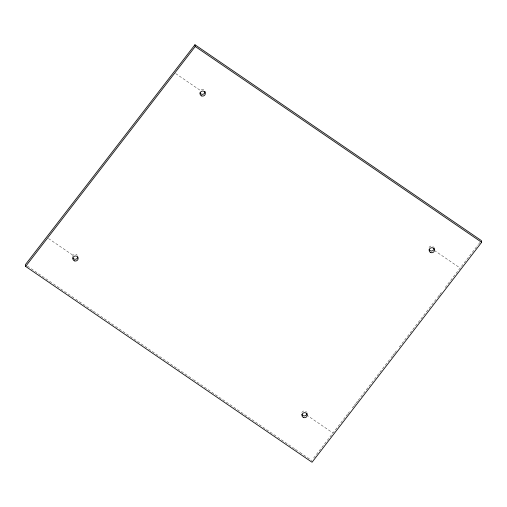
<?xml version="1.0" encoding="UTF-8"?>
<svg xmlns="http://www.w3.org/2000/svg" width="507" height="507" viewBox="0 0 507 507"><rect width="100%" height="100%" fill="white"/><g stroke="black" fill="none" stroke-linecap="round" stroke-linejoin="round"><path stroke-width="0.38" stroke-dasharray="2.54 1.9" d="M313.687 458.011L345.54 416.71M346.021 416.082L347.472 414.2M347.954 413.573L349.405 411.697M352.308 407.932L353.759 406.05M354.241 405.423L355.692 403.54M356.18 402.913L357.631 401.031M358.113 400.403L390.517 358.386M391.005 357.758L392.456 355.876M392.938 355.249L394.389 353.366M394.871 352.739L396.322 350.857M399.224 347.092L437.433 297.546M437.915 296.918L439.366 295.036M439.854 294.409L441.305 292.526M445.171 287.513L477.993 244.951M478.475 244.33L479.92 242.454M175.688 73.572L200.246 90.36A2.674 2.529 -9.3 0 1 204.847 90.778M434.315 250.395L460.166 268.07M48.488 238.518L73.046 255.306M306.469 414.903L332.966 433.016M27.315 266.029L30.578 268.26M31.238 268.71L52.817 283.464M53.469 283.907L75.049 298.661M75.701 299.111L92.705 310.734M93.358 311.184L114.937 325.938M115.59 326.381L177.057 368.412M177.71 368.855L192.749 379.141M193.408 379.585L254.875 421.615M255.528 422.058L277.107 436.812M277.76 437.262L294.763 448.885M295.416 449.335L299.339 452.016M299.992 452.459L311.761 460.508M429.036 247.6A2.674 2.529 -9.3 0 1 433.111 246.427M433.618 246.877A2.674 2.529 -9.3 0 1 433.973 247.435M301.836 412.552A2.674 2.529 -9.3 0 1 306.412 411.823M72.539 256.536A2.674 2.529 -9.3 0 1 77.286 255.167"/><path stroke-width="0.76" d="M194.954 44.755L25.35 264.686L25.635 266.422L312.046 462.245L481.65 242.314L481.365 240.578L194.954 44.755L195.239 46.492L481.65 242.314M25.635 266.422L195.239 46.492M434.169 248.069A2.674 2.529 -9.3 0 1 429.074 249.539M306.963 413.015A2.674 2.529 -9.3 0 1 301.868 414.485M77.85 257.017A2.674 2.529 -9.3 0 1 72.742 257.829M205.037 91.406A2.674 2.529 -9.3 0 1 199.942 92.876M303.623 417.546A2.674 2.529 -9.3 0 0 307.248 414.751A2.674 2.529 -9.3 0 0 302.945 413.218A2.674 2.529 -9.3 0 0 303.623 417.546M430.83 252.594A2.674 2.529 -9.3 0 0 434.455 249.805A2.674 2.529 -9.3 0 0 430.145 248.272A2.674 2.529 -9.3 0 0 430.83 252.594M201.697 95.937A2.674 2.529 -9.3 0 0 205.322 93.142A2.674 2.529 -9.3 0 0 201.013 91.615A2.674 2.529 -9.3 0 0 201.697 95.937M74.497 260.883A2.674 2.529 -9.3 0 0 78.122 258.095A2.674 2.529 -9.3 0 0 73.813 256.561A2.674 2.529 -9.3 0 0 74.497 260.883"/></g></svg>
